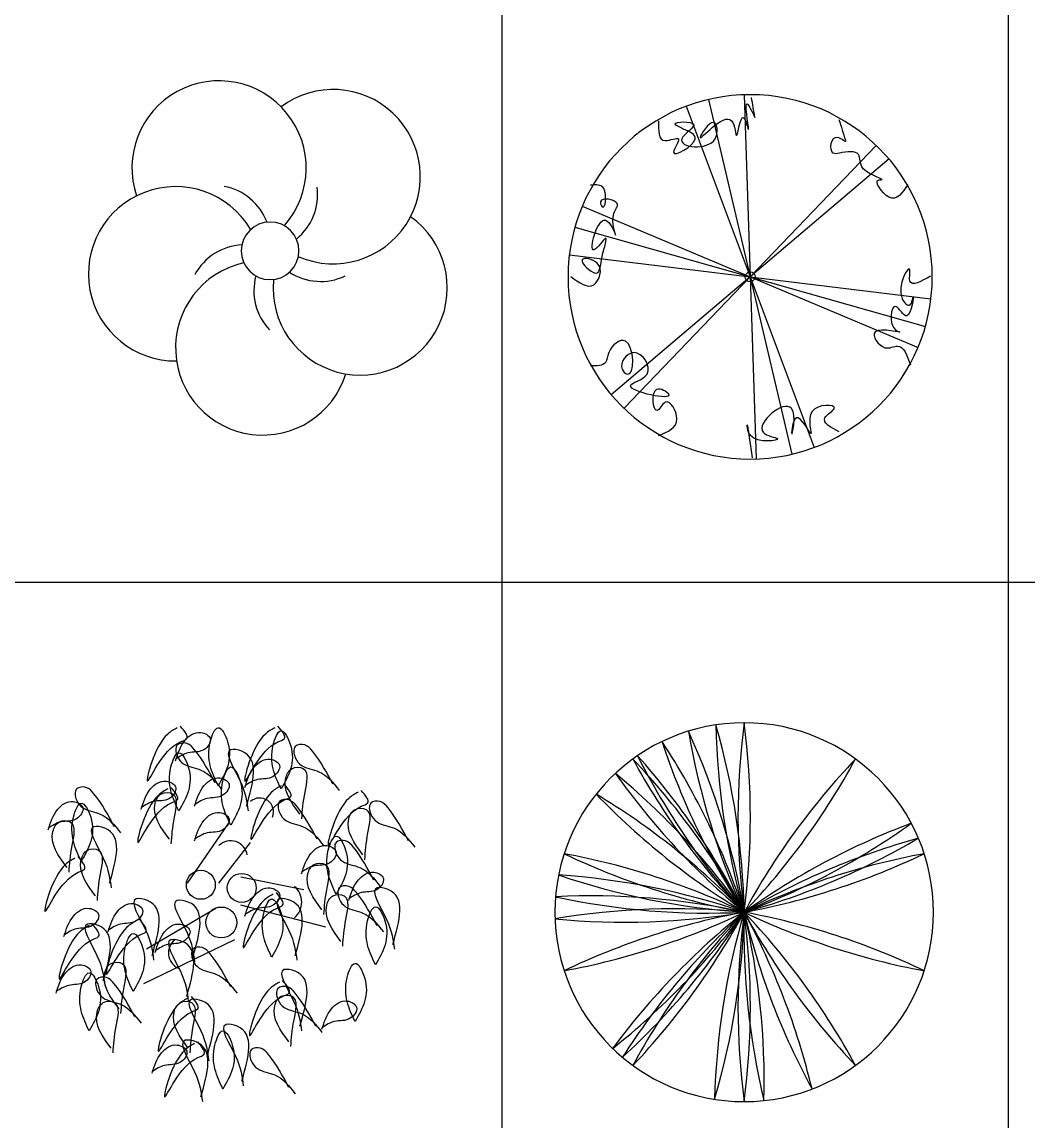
# Model space of a CAD drawing. Header units: inches. Extents: x 7658 to 73799, y 48 to 40262.
# Drawn here: x 24008 to 28237, y 28860 to 33479 of the extents above; entities that cross this region are included whole.
import ezdxf

# ---------------------------------------------------------------- set-up
doc = ezdxf.new("R2010")
doc.units = ezdxf.units.IN
doc.layers.add('www.cad-blocks.net', color=7, linetype='Continuous')

# ---------------------------------------------------------------- blocks, each defined once
blk = doc.blocks.new('A$C516926BB')
for p, q in [((14.6381, 38.5194), (14.6381, 0)), ((16.7665, 38.5194), (16.7665, 0)), ((0, 30.4302), (62.4121, 30.4302))]:
    blk.add_line(p, q)
blk = doc.blocks.new('A$C43451224')
at = {"color": 0}
for centre, major_axis, start_param, end_param in [((0.5493, 1.1224), (0.3663, 0), -0.717825, 3.467737), ((1.0289, 1.0859), (-0.3663, 0), 1.167132, 5.352694), ((0.3663, 0.6776), (-0.3663, 0), 3.680407, 7.865969), ((0.5269, 0.8091), (-0.1694, 0.1694), 4.291045, 5.313176), ((0.724, 1.0103), (-0.1694, 0.1694), 3.034408, 4.056539), ((0.7639, 0.7741), (0.0856, 0.0856), 5.497787, 11.780972), ((1.1424, 0.6184), (-0.3663, 0), -0.089504, 4.096058), ((0.6574, 0.5595), (-0.1694, 0.1694), -0.735504, 0.286628), ((0.7328, 0.3661), (0.3663, 0), 1.79545, 5.981012), ((0.9351, 0.6065), (0.1694, 0.1694), 2.09193, 3.114061), ((0.9762, 0.8851), (0.1694, 0.1694), 3.348567, 4.370698)]:
    blk.add_ellipse(centre, major_axis=major_axis, ratio=1, start_param=start_param, end_param=end_param, dxfattribs=at)
blk = doc.blocks.new('A$C55662783')
at = {"color": 0}
for p, q in [((0.74, 1.5307), (0.7904, 0.0003)), ((0.4965, 1.4824), (1.0339, 0.0486)), ((0.5902, 1.5108), (0.9402, 0.0202)), ((1.2952, 1.318), (0.2352, 0.213)), ((1.3489, 1.261), (0.1815, 0.27)), ((0.0593, 1.0619), (1.4711, 0.4691)), ((0.0285, 0.974), (1.5019, 0.557)), ((0.0051, 0.8574), (1.5253, 0.6736))]:
    blk.add_line(p, q, dxfattribs=at)
at = {"color": 0, "ltscale": 0.5}
for major_axis, start_param, end_param in [((-0.7656, 0), 3.141593, 9.424778), ((-0.0146, 0.0146), 3.926991, 10.210176)]:
    blk.add_ellipse((0.7652, 0.7655), major_axis=major_axis, ratio=1, start_param=start_param, end_param=end_param, dxfattribs=at)
for points, knots in [([(0.3805, 1.4217), (0.3793, 1.3805), (0.3775, 1.313), (0.4935, 1.3695), (0.3965, 1.2399), (0.5791, 1.3441), (0.4964, 1.3821), (0.4158, 1.417), (0.5862, 1.4224), (0.3959, 1.316), (0.6465, 1.287), (0.6195, 1.463), (0.4951, 1.264), (0.6986, 1.5143), (0.706, 1.2976), (0.7298, 1.4916), (0.7732, 1.3181), (0.7305, 1.5479), (0.7699, 1.4668), (0.7851, 1.4356)], [0, 0, 0, 0, 126.532306, 207.343956, 292.816389, 445.727445, 538.053259, 596.466333, 706.728181, 820.855083, 1021.331209, 1121.842091, 1242.391196, 1457.505154, 1552.404435, 1669.494074, 1745.686202, 1896.035347, 1990.444934, 1990.444934, 1990.444934, 1990.444934]), ([(1.4281, 1.1541), (1.4052, 1.1185), (1.3624, 1.052), (1.2781, 1.1754), (1.3459, 1.1718), (1.2127, 1.2046), (1.2385, 1.2994), (1.1596, 1.2912), (1.0945, 1.2743), (1.1076, 1.3904), (1.1699, 1.3276), (1.1669, 1.3392)], [0, 0, 0, 0, 138.181794, 258.106966, 267.694899, 392.623761, 483.39614, 598.84791, 637.199365, 737.090767, 788.706871, 788.706871, 788.706871, 788.706871]), ([(1.4281, 1.1541), (1.4052, 1.1185), (1.3624, 1.052), (1.2781, 1.1754), (1.3459, 1.1718), (1.2127, 1.2046), (1.2385, 1.2994), (1.1596, 1.2912), (1.0945, 1.2743), (1.1076, 1.3904), (1.1699, 1.3276), (1.1669, 1.3392)], [0, 0, 0, 0, 138.181794, 258.106966, 267.694899, 392.623761, 483.39614, 598.84791, 637.199365, 737.090767, 788.706871, 788.706871, 788.706871, 788.706871]), ([(1.4281, 1.1541), (1.4052, 1.1185), (1.3624, 1.052), (1.2781, 1.1754), (1.3459, 1.1718), (1.2127, 1.2046), (1.2385, 1.2994), (1.1596, 1.2912), (1.0945, 1.2743), (1.1076, 1.3904), (1.1699, 1.3276), (1.1669, 1.3392)], [0, 0, 0, 0, 138.181794, 258.106966, 267.694899, 392.623761, 483.39614, 598.84791, 637.199365, 737.090767, 788.706871, 788.706871, 788.706871, 788.706871]), ([(1.4281, 1.1541), (1.4052, 1.1185), (1.3624, 1.052), (1.2781, 1.1754), (1.3459, 1.1718), (1.2127, 1.2046), (1.2385, 1.2994), (1.1596, 1.2912), (1.0945, 1.2743), (1.1076, 1.3904), (1.1699, 1.3276), (1.1669, 1.3392)], [0, 0, 0, 0, 138.181794, 258.106966, 267.694899, 392.623761, 483.39614, 598.84791, 637.199365, 737.090767, 788.706871, 788.706871, 788.706871, 788.706871]), ([(1.4281, 1.1541), (1.4052, 1.1185), (1.3624, 1.052), (1.2781, 1.1754), (1.3459, 1.1718), (1.2127, 1.2046), (1.2385, 1.2994), (1.1596, 1.2912), (1.0945, 1.2743), (1.1076, 1.3904), (1.1699, 1.3276), (1.1669, 1.3392)], [0, 0, 0, 0, 138.181794, 258.106966, 267.694899, 392.623761, 483.39614, 598.84791, 637.199365, 737.090767, 788.706871, 788.706871, 788.706871, 788.706871]), ([(1.4281, 1.1541), (1.4052, 1.1185), (1.3624, 1.052), (1.2781, 1.1754), (1.3459, 1.1718), (1.2127, 1.2046), (1.2385, 1.2994), (1.1596, 1.2912), (1.0945, 1.2743), (1.1076, 1.3904), (1.1699, 1.3276), (1.1669, 1.3392)], [0, 0, 0, 0, 138.181794, 258.106966, 267.694899, 392.623761, 483.39614, 598.84791, 637.199365, 737.090767, 788.706871, 788.706871, 788.706871, 788.706871]), ([(1.4281, 1.1541), (1.4052, 1.1185), (1.3624, 1.052), (1.2781, 1.1754), (1.3459, 1.1718), (1.2127, 1.2046), (1.2385, 1.2994), (1.1596, 1.2912), (1.0945, 1.2743), (1.1076, 1.3904), (1.1699, 1.3276), (1.1669, 1.3392)], [0, 0, 0, 0, 138.181794, 258.106966, 267.694899, 392.623761, 483.39614, 598.84791, 637.199365, 737.090767, 788.706871, 788.706871, 788.706871, 788.706871]), ([(1.4281, 1.1541), (1.4052, 1.1185), (1.3624, 1.052), (1.2781, 1.1754), (1.3459, 1.1718), (1.2127, 1.2046), (1.2385, 1.2994), (1.1596, 1.2912), (1.0945, 1.2743), (1.1076, 1.3904), (1.1699, 1.3276), (1.1669, 1.3392)], [0, 0, 0, 0, 138.181794, 258.106966, 267.694899, 392.623761, 483.39614, 598.84791, 637.199365, 737.090767, 788.706871, 788.706871, 788.706871, 788.706871]), ([(0.0107, 0.7673), (0.0463, 0.7413), (0.1133, 0.6922), (0.1595, 0.8316), (0.0179, 0.8564), (0.1347, 0.7443), (0.1361, 0.8486), (0.1806, 0.97), (0.0656, 0.8009), (0.1424, 1.0915), (0.2201, 0.8846), (0.1696, 1.0235), (0.2334, 1.0833), (0.1217, 1.1062), (0.1543, 1.0279), (0.17, 1.1589), (0.1171, 1.1528), (0.0944, 1.1502)], [0, 0, 0, 0, 148.976233, 280.525478, 372.930531, 486.207846, 593.955659, 705.778144, 804.895781, 998.10468, 1106.357835, 1236.756365, 1300.022517, 1400.758189, 1432.391317, 1542.857773, 1625.504988, 1625.504988, 1625.504988, 1625.504988]), ([(1.5236, 0.7685), (1.4839, 0.7464), (1.4234, 0.7127), (1.4517, 0.8523), (1.3644, 0.6994), (1.4413, 0.628), (1.458, 0.7292), (1.4363, 0.5441), (1.3604, 0.7003), (1.3449, 0.5513), (1.4262, 0.5225), (1.2367, 0.5751), (1.3237, 0.4451), (1.404, 0.4968), (1.4252, 0.4349), (1.4388, 0.3952)], [0, 0, 0, 0, 127.903693, 194.86611, 373.604139, 434.942154, 486.473189, 607.503002, 695.813817, 839.304699, 860.73422, 1004.552658, 1116.178536, 1193.475936, 1331.53661, 1331.53661, 1331.53661, 1331.53661]), ([(1.5236, 0.7685), (1.4839, 0.7464), (1.4234, 0.7127), (1.4517, 0.8523), (1.3644, 0.6994), (1.4413, 0.628), (1.458, 0.7292), (1.4363, 0.5441), (1.3604, 0.7003), (1.3449, 0.5513), (1.4262, 0.5225), (1.2367, 0.5751), (1.3237, 0.4451), (1.404, 0.4968), (1.4252, 0.4349), (1.4388, 0.3952)], [0, 0, 0, 0, 127.903693, 194.86611, 373.604139, 434.942154, 486.473189, 607.503002, 695.813817, 839.304699, 860.73422, 1004.552658, 1116.178536, 1193.475936, 1331.53661, 1331.53661, 1331.53661, 1331.53661]), ([(1.5236, 0.7685), (1.4839, 0.7464), (1.4234, 0.7127), (1.4517, 0.8523), (1.3644, 0.6994), (1.4413, 0.628), (1.458, 0.7292), (1.4363, 0.5441), (1.3604, 0.7003), (1.3449, 0.5513), (1.4262, 0.5225), (1.2367, 0.5751), (1.3237, 0.4451), (1.404, 0.4968), (1.4252, 0.4349), (1.4388, 0.3952)], [0, 0, 0, 0, 127.903693, 194.86611, 373.604139, 434.942154, 486.473189, 607.503002, 695.813817, 839.304699, 860.73422, 1004.552658, 1116.178536, 1193.475936, 1331.53661, 1331.53661, 1331.53661, 1331.53661]), ([(1.5236, 0.7685), (1.4839, 0.7464), (1.4234, 0.7127), (1.4517, 0.8523), (1.3644, 0.6994), (1.4413, 0.628), (1.458, 0.7292), (1.4363, 0.5441), (1.3604, 0.7003), (1.3449, 0.5513), (1.4262, 0.5225), (1.2367, 0.5751), (1.3237, 0.4451), (1.404, 0.4968), (1.4252, 0.4349), (1.4388, 0.3952)], [0, 0, 0, 0, 127.903693, 194.86611, 373.604139, 434.942154, 486.473189, 607.503002, 695.813817, 839.304699, 860.73422, 1004.552658, 1116.178536, 1193.475936, 1331.53661, 1331.53661, 1331.53661, 1331.53661]), ([(1.5236, 0.7685), (1.4839, 0.7464), (1.4234, 0.7127), (1.4517, 0.8523), (1.3644, 0.6994), (1.4413, 0.628), (1.458, 0.7292), (1.4363, 0.5441), (1.3604, 0.7003), (1.3449, 0.5513), (1.4262, 0.5225), (1.2367, 0.5751), (1.3237, 0.4451), (1.404, 0.4968), (1.4252, 0.4349), (1.4388, 0.3952)], [0, 0, 0, 0, 127.903693, 194.86611, 373.604139, 434.942154, 486.473189, 607.503002, 695.813817, 839.304699, 860.73422, 1004.552658, 1116.178536, 1193.475936, 1331.53661, 1331.53661, 1331.53661, 1331.53661]), ([(1.5236, 0.7685), (1.4839, 0.7464), (1.4234, 0.7127), (1.4517, 0.8523), (1.3644, 0.6994), (1.4413, 0.628), (1.458, 0.7292), (1.4363, 0.5441), (1.3604, 0.7003), (1.3449, 0.5513), (1.4262, 0.5225), (1.2367, 0.5751), (1.3237, 0.4451), (1.404, 0.4968), (1.4252, 0.4349), (1.4388, 0.3952)], [0, 0, 0, 0, 127.903693, 194.86611, 373.604139, 434.942154, 486.473189, 607.503002, 695.813817, 839.304699, 860.73422, 1004.552658, 1116.178536, 1193.475936, 1331.53661, 1331.53661, 1331.53661, 1331.53661]), ([(1.5236, 0.7685), (1.4839, 0.7464), (1.4234, 0.7127), (1.4517, 0.8523), (1.3644, 0.6994), (1.4413, 0.628), (1.458, 0.7292), (1.4363, 0.5441), (1.3604, 0.7003), (1.3449, 0.5513), (1.4262, 0.5225), (1.2367, 0.5751), (1.3237, 0.4451), (1.404, 0.4968), (1.4252, 0.4349), (1.4388, 0.3952)], [0, 0, 0, 0, 127.903693, 194.86611, 373.604139, 434.942154, 486.473189, 607.503002, 695.813817, 839.304699, 860.73422, 1004.552658, 1116.178536, 1193.475936, 1331.53661, 1331.53661, 1331.53661, 1331.53661]), ([(1.5236, 0.7685), (1.4839, 0.7464), (1.4234, 0.7127), (1.4517, 0.8523), (1.3644, 0.6994), (1.4413, 0.628), (1.458, 0.7292), (1.4363, 0.5441), (1.3604, 0.7003), (1.3449, 0.5513), (1.4262, 0.5225), (1.2367, 0.5751), (1.3237, 0.4451), (1.404, 0.4968), (1.4252, 0.4349), (1.4388, 0.3952)], [0, 0, 0, 0, 127.903693, 194.86611, 373.604139, 434.942154, 486.473189, 607.503002, 695.813817, 839.304699, 860.73422, 1004.552658, 1116.178536, 1193.475936, 1331.53661, 1331.53661, 1331.53661, 1331.53661]), ([(0.3805, 0.0991), (0.4189, 0.1142), (0.4888, 0.1418), (0.4161, 0.2778), (0.3607, 0.1561), (0.3423, 0.3306), (0.5007, 0.229), (0.1631, 0.3033), (0.3812, 0.3421), (0.2837, 0.4958), (0.2044, 0.3924), (0.2842, 0.3182), (0.2752, 0.5563), (0.1654, 0.4626), (0.1642, 0.3913), (0.1204, 0.3914), (0.0944, 0.3915)], [0, 0, 0, 0, 148.861127, 271.030329, 341.828616, 471.841304, 548.153451, 784.061619, 906.326143, 1059.080131, 1181.249333, 1223.72836, 1423.998906, 1546.263431, 1609.529584, 1701.934501, 1701.934501, 1701.934501, 1701.934501]), ([(1.14, 0.114), (1.1037, 0.133), (1.0433, 0.1646), (1.1667, 0.2296), (0.9779, 0.2342), (1.0497, 0.0388), (0.9521, 0.2347), (0.9294, 0.0338), (0.9892, 0.3212), (0.7367, 0.1076), (0.9445, 0.0832), (0.761, 0.0601), (0.747, 0.1905), (0.7621, 0.0855), (0.7735, 0.0055)], [0, 0, 0, 0, 121.895175, 203.158643, 338.745767, 473.01337, 601.843061, 701.734564, 854.791559, 1079.233499, 1173.627816, 1337.741002, 1398.255887, 1591.727199, 1591.727199, 1591.727199, 1591.727199]), ([(1.14, 0.114), (1.1037, 0.133), (1.0433, 0.1646), (1.1667, 0.2296), (0.9779, 0.2342), (1.0497, 0.0388), (0.9521, 0.2347), (0.9294, 0.0338), (0.9892, 0.3212), (0.7367, 0.1076), (0.9445, 0.0832), (0.761, 0.0601), (0.747, 0.1905), (0.7621, 0.0855), (0.7735, 0.0055)], [0, 0, 0, 0, 121.895175, 203.158643, 338.745767, 473.01337, 601.843061, 701.734564, 854.791559, 1079.233499, 1173.627816, 1337.741002, 1398.255887, 1591.727199, 1591.727199, 1591.727199, 1591.727199]), ([(1.14, 0.114), (1.1037, 0.133), (1.0433, 0.1646), (1.1667, 0.2296), (0.9779, 0.2342), (1.0497, 0.0388), (0.9521, 0.2347), (0.9294, 0.0338), (0.9892, 0.3212), (0.7367, 0.1076), (0.9445, 0.0832), (0.761, 0.0601), (0.747, 0.1905), (0.7621, 0.0855), (0.7735, 0.0055)], [0, 0, 0, 0, 121.895175, 203.158643, 338.745767, 473.01337, 601.843061, 701.734564, 854.791559, 1079.233499, 1173.627816, 1337.741002, 1398.255887, 1591.727199, 1591.727199, 1591.727199, 1591.727199]), ([(1.14, 0.114), (1.1037, 0.133), (1.0433, 0.1646), (1.1667, 0.2296), (0.9779, 0.2342), (1.0497, 0.0388), (0.9521, 0.2347), (0.9294, 0.0338), (0.9892, 0.3212), (0.7367, 0.1076), (0.9445, 0.0832), (0.761, 0.0601), (0.747, 0.1905), (0.7621, 0.0855), (0.7735, 0.0055)], [0, 0, 0, 0, 121.895175, 203.158643, 338.745767, 473.01337, 601.843061, 701.734564, 854.791559, 1079.233499, 1173.627816, 1337.741002, 1398.255887, 1591.727199, 1591.727199, 1591.727199, 1591.727199]), ([(1.14, 0.114), (1.1037, 0.133), (1.0433, 0.1646), (1.1667, 0.2296), (0.9779, 0.2342), (1.0497, 0.0388), (0.9521, 0.2347), (0.9294, 0.0338), (0.9892, 0.3212), (0.7367, 0.1076), (0.9445, 0.0832), (0.761, 0.0601), (0.747, 0.1905), (0.7621, 0.0855), (0.7735, 0.0055)], [0, 0, 0, 0, 121.895175, 203.158643, 338.745767, 473.01337, 601.843061, 701.734564, 854.791559, 1079.233499, 1173.627816, 1337.741002, 1398.255887, 1591.727199, 1591.727199, 1591.727199, 1591.727199]), ([(1.14, 0.114), (1.1037, 0.133), (1.0433, 0.1646), (1.1667, 0.2296), (0.9779, 0.2342), (1.0497, 0.0388), (0.9521, 0.2347), (0.9294, 0.0338), (0.9892, 0.3212), (0.7367, 0.1076), (0.9445, 0.0832), (0.761, 0.0601), (0.747, 0.1905), (0.7621, 0.0855), (0.7735, 0.0055)], [0, 0, 0, 0, 121.895175, 203.158643, 338.745767, 473.01337, 601.843061, 701.734564, 854.791559, 1079.233499, 1173.627816, 1337.741002, 1398.255887, 1591.727199, 1591.727199, 1591.727199, 1591.727199]), ([(1.14, 0.114), (1.1037, 0.133), (1.0433, 0.1646), (1.1667, 0.2296), (0.9779, 0.2342), (1.0497, 0.0388), (0.9521, 0.2347), (0.9294, 0.0338), (0.9892, 0.3212), (0.7367, 0.1076), (0.9445, 0.0832), (0.761, 0.0601), (0.747, 0.1905), (0.7621, 0.0855), (0.7735, 0.0055)], [0, 0, 0, 0, 121.895175, 203.158643, 338.745767, 473.01337, 601.843061, 701.734564, 854.791559, 1079.233499, 1173.627816, 1337.741002, 1398.255887, 1591.727199, 1591.727199, 1591.727199, 1591.727199]), ([(1.14, 0.114), (1.1037, 0.133), (1.0433, 0.1646), (1.1667, 0.2296), (0.9779, 0.2342), (1.0497, 0.0388), (0.9521, 0.2347), (0.9294, 0.0338), (0.9892, 0.3212), (0.7367, 0.1076), (0.9445, 0.0832), (0.761, 0.0601), (0.747, 0.1905), (0.7621, 0.0855), (0.7735, 0.0055)], [0, 0, 0, 0, 121.895175, 203.158643, 338.745767, 473.01337, 601.843061, 701.734564, 854.791559, 1079.233499, 1173.627816, 1337.741002, 1398.255887, 1591.727199, 1591.727199, 1591.727199, 1591.727199])]:
    blk.add_open_spline(points, degree=3, knots=knots, dxfattribs=at)
for points in [[(0.7851, 1.4356), (0.7805, 1.4634), (0.7758, 1.4913), (0.7712, 1.5191)], [(1.1669, 1.3392), (1.1578, 1.368), (1.1488, 1.3968), (1.1397, 1.4256)], [(1.1669, 1.3392), (1.1578, 1.368), (1.1488, 1.3968), (1.1397, 1.4256)], [(1.1669, 1.3392), (1.1578, 1.368), (1.1488, 1.3968), (1.1397, 1.4256)], [(1.1669, 1.3392), (1.1578, 1.368), (1.1488, 1.3968), (1.1397, 1.4256)], [(1.1669, 1.3392), (1.1578, 1.368), (1.1488, 1.3968), (1.1397, 1.4256)], [(1.1669, 1.3392), (1.1578, 1.368), (1.1488, 1.3968), (1.1397, 1.4256)], [(1.1669, 1.3392), (1.1578, 1.368), (1.1488, 1.3968), (1.1397, 1.4256)], [(1.1669, 1.3392), (1.1578, 1.368), (1.1488, 1.3968), (1.1397, 1.4256)]]:
    blk.add_open_spline(points, degree=3, dxfattribs=at)
blk = doc.blocks.new('A$C6E20543E')
at = {"color": 0}
for p, q in [((0.5996, 0.9176), (0.7716, 1.1685)), ((0.7319, 0.9176), (0.8642, 1.0893)), ((0.8245, 0.944), (1.089, 0.8912)), ((0.7186, 0.812), (0.4276, 0.6404)), ((1.1816, 0.7328), (0.8245, 0.8252)), ((0.798, 0.68), (0.4144, 0.4951))]:
    blk.add_line(p, q, dxfattribs=at)
for centre, major_axis, start_param, end_param in [((0.9031, 1.2176), (-0.0412, 0.0412), 3.527512, 6.229358), ((0.7811, 1.0253), (-0.05, 0.05), 4.085379, 6.267831), ((0.6558, 0.911), (-0.0431, 0.0431), 3.926991, 10.210176), ((0.8278, 0.8978), (0.043, 0.043), 5.497787, 11.780972), ((0.9934, 0.8384), (0.0612, 0.0612), 4.630108, 6.365466), ((0.7418, 0.7526), (-0.046, 0.046), 3.926991, 10.210176), ((0.5893, 0.6246), (0.0494, 0.0494), 1.441488, 3.492632)]:
    blk.add_ellipse(centre, major_axis=major_axis, ratio=1, start_param=start_param, end_param=end_param, dxfattribs=at)
for points, knots in [([(0.5566, 1.5712), (0.543, 1.5638), (0.4681, 1.5231), (0.3861, 1.2091), (0.4988, 1.4951), (0.6142, 1.5254), (0.5876, 1.5568), (0.5698, 1.5778)], [0, 0, 0, 0, 68.487845, 378.701334, 688.629593, 731.112627, 815.982069, 815.982069, 815.982069, 815.982069]), ([(0.7286, 1.3269), (0.7598, 1.3814), (0.8029, 1.4564), (0.7277, 1.6024), (0.6678, 1.4548), (0.7028, 1.381), (0.7286, 1.3269)], [0, 0, 0, 0, 271.634227, 374.291113, 471.989835, 741.78931, 741.78931, 741.78931, 741.78931]), ([(0.9667, 1.5712), (0.9531, 1.5638), (0.8782, 1.5231), (0.7962, 1.2091), (0.9088, 1.4951), (1.0243, 1.5254), (0.9976, 1.5568), (0.9799, 1.5778)], [0, 0, 0, 0, 68.487845, 378.701334, 688.629593, 731.112627, 815.982069, 815.982069, 815.982069, 815.982069]), ([(0.55, 1.4326), (0.5594, 1.4629), (0.5763, 1.5169), (0.6441, 1.5652), (0.7126, 1.5276), (0.6672, 1.4628), (0.6034, 1.474), (0.567, 1.4503), (0.55, 1.4392)], [0, 0, 0, 0, 135.851152, 242.058698, 310.546542, 387.053516, 483.959346, 568.925472, 568.925472, 568.925472, 568.925472]), ([(0.9931, 1.3137), (1.0244, 1.3682), (1.0675, 1.4432), (0.9922, 1.5892), (0.9324, 1.4416), (0.9674, 1.3678), (0.9931, 1.3137)], [0, 0, 0, 0, 271.634227, 374.291112, 471.989834, 741.78931, 741.78931, 741.78931, 741.78931]), ([(0.7153, 1.3401), (0.6898, 1.3879), (0.6577, 1.4481), (0.6014, 1.5111), (0.5445, 1.5056), (0.5527, 1.4498), (0.5883, 1.4069), (0.6749, 1.3991), (0.7167, 1.3458), (0.7418, 1.3137)], [0, 0, 0, 0, 234.387654, 295.192167, 352.994341, 419.389954, 480.169174, 591.375477, 759.355931, 759.355931, 759.355931, 759.355931]), ([(0.8476, 1.2411), (0.8763, 1.341), (0.9108, 1.4609), (0.7337, 1.4924), (0.8398, 1.3359), (0.8495, 1.2587), (0.8542, 1.2213)], [0, 0, 0, 0, 333.200004, 400.394454, 598.479951, 784.855322, 784.855322, 784.855322, 784.855322]), ([(1.2114, 1.3335), (1.1859, 1.3813), (1.1537, 1.4415), (1.0974, 1.5045), (1.0406, 1.499), (1.0488, 1.4432), (1.0844, 1.4003), (1.171, 1.3925), (1.2127, 1.3392), (1.2379, 1.3071)], [0, 0, 0, 0, 234.387654, 295.192167, 352.994341, 419.389954, 480.169174, 591.375477, 759.355931, 759.355931, 759.355931, 759.355931]), ([(0.5632, 1.2213), (0.5945, 1.2758), (0.6376, 1.3508), (0.5623, 1.4968), (0.5024, 1.3491), (0.5375, 1.2754), (0.5632, 1.2213)], [0, 0, 0, 0, 271.634227, 374.291112, 471.989834, 741.78931, 741.78931, 741.78931, 741.78931]), ([(0.841, 1.3203), (0.8505, 1.3506), (0.8673, 1.4047), (0.9351, 1.453), (1.0036, 1.4154), (0.9582, 1.3506), (0.8945, 1.3618), (0.858, 1.338), (0.841, 1.3269)], [0, 0, 0, 0, 135.851152, 242.058698, 310.546543, 387.053517, 483.959346, 568.925472, 568.925472, 568.925472, 568.925472]), ([(0.7815, 1.1619), (0.8128, 1.2163), (0.8558, 1.2914), (0.7806, 1.4374), (0.7207, 1.2897), (0.7558, 1.216), (0.7815, 1.1619)], [0, 0, 0, 0, 271.634227, 374.291113, 471.989835, 741.78931, 741.78931, 741.78931, 741.78931]), ([(1.0725, 1.2081), (1.0361, 1.2571), (0.9892, 1.3204), (1.0328, 1.4075), (1.117, 1.4057), (1.0862, 1.287), (1.0816, 1.2226), (1.0791, 1.1883)], [0, 0, 0, 0, 234.323456, 302.761392, 369.283025, 511.876369, 674.239163, 674.239163, 674.239163, 674.239163]), ([(0.4045, 1.2279), (0.4139, 1.2582), (0.4308, 1.3123), (0.4986, 1.3606), (0.5671, 1.3229), (0.5217, 1.2581), (0.4579, 1.2694), (0.4215, 1.2456), (0.4045, 1.2345)], [0, 0, 0, 0, 135.851152, 242.058698, 310.546543, 387.053517, 483.959346, 568.925472, 568.925472, 568.925472, 568.925472]), ([(0.6294, 1.2411), (0.6388, 1.2714), (0.6556, 1.3255), (0.7234, 1.3738), (0.7919, 1.3361), (0.7466, 1.2713), (0.6828, 1.2826), (0.6464, 1.2588), (0.6294, 1.2477)], [0, 0, 0, 0, 135.851152, 242.058698, 310.546543, 387.053517, 483.959346, 568.925472, 568.925472, 568.925472, 568.925472]), ([(0.292, 1.1553), (0.2665, 1.2031), (0.2344, 1.2632), (0.1781, 1.3263), (0.1212, 1.3208), (0.1294, 1.265), (0.165, 1.222), (0.2516, 1.2142), (0.2934, 1.1609), (0.3185, 1.1289)], [0, 0, 0, 0, 234.387654, 295.192167, 352.994341, 419.389954, 480.169174, 591.375477, 759.355931, 759.355931, 759.355931, 759.355931]), ([(0.5169, 1.3137), (0.5034, 1.3064), (0.4284, 1.2656), (0.3464, 0.9517), (0.4591, 1.2376), (0.5745, 1.2679), (0.5479, 1.2994), (0.5301, 1.3203)], [0, 0, 0, 0, 68.487845, 378.701333, 688.629593, 731.112627, 815.982069, 815.982069, 815.982069, 815.982069]), ([(0.5235, 1.1025), (0.4872, 1.1515), (0.4402, 1.2147), (0.4838, 1.3019), (0.568, 1.3), (0.5372, 1.1814), (0.5326, 1.117), (0.5301, 1.0827)], [0, 0, 0, 0, 234.323456, 302.761392, 369.283026, 511.876369, 674.239163, 674.239163, 674.239163, 674.239163]), ([(0.9931, 1.3269), (0.9796, 1.3196), (0.9046, 1.2788), (0.8226, 0.9649), (0.9353, 1.2508), (1.0507, 1.2811), (1.0241, 1.3126), (1.0064, 1.3335)], [0, 0, 0, 0, 68.487845, 378.701333, 688.629593, 731.112626, 815.982069, 815.982069, 815.982069, 815.982069]), ([(1.3172, 1.3005), (1.3037, 1.2932), (1.2287, 1.2524), (1.1467, 0.9385), (1.2594, 1.2244), (1.3748, 1.2547), (1.3482, 1.2862), (1.3305, 1.3071)], [0, 0, 0, 0, 68.487845, 378.701333, 688.629593, 731.112627, 815.982069, 815.982069, 815.982069, 815.982069]), ([(0.0142, 1.1421), (0.0237, 1.1724), (0.0405, 1.2264), (0.1083, 1.2748), (0.1768, 1.2371), (0.1315, 1.1723), (0.0677, 1.1836), (0.0313, 1.1598), (0.0142, 1.1487)], [0, 0, 0, 0, 135.851152, 242.058698, 310.546543, 387.053517, 483.959346, 568.925472, 568.925472, 568.925472, 568.925472]), ([(0.1531, 1.01), (0.1844, 1.0645), (0.2275, 1.1396), (0.1522, 1.2856), (0.0924, 1.1379), (0.1274, 1.0642), (0.1531, 1.01)], [0, 0, 0, 0, 271.634227, 374.291112, 471.989834, 741.78931, 741.78931, 741.78931, 741.78931]), ([(1.1453, 1.1025), (1.1197, 1.1502), (1.0876, 1.2104), (1.0313, 1.2735), (0.9744, 1.268), (0.9826, 1.2122), (1.0182, 1.1692), (1.1049, 1.1614), (1.1466, 1.1081), (1.1717, 1.0761)], [0, 0, 0, 0, 234.387654, 295.192167, 352.994341, 419.389954, 480.169174, 591.375477, 759.355931, 759.355931, 759.355931, 759.355931]), ([(1.5289, 1.0959), (1.5034, 1.1436), (1.4712, 1.2038), (1.4149, 1.2669), (1.358, 1.2614), (1.3663, 1.2056), (1.4019, 1.1626), (1.4885, 1.1548), (1.5302, 1.1015), (1.5553, 1.0695)], [0, 0, 0, 0, 234.387653, 295.192167, 352.994342, 419.389955, 480.169175, 591.375478, 759.355931, 759.355931, 759.355931, 759.355931]), ([(0.6294, 1.0959), (0.6388, 1.1262), (0.6556, 1.1802), (0.7234, 1.2286), (0.7919, 1.1909), (0.7466, 1.1261), (0.6828, 1.1374), (0.6464, 1.1136), (0.6294, 1.1025)], [0, 0, 0, 0, 135.851152, 242.058698, 310.546543, 387.053517, 483.959346, 568.925472, 568.925472, 568.925472, 568.925472]), ([(1.3371, 1.0365), (1.3007, 1.0854), (1.2537, 1.1487), (1.2973, 1.2359), (1.3816, 1.234), (1.3508, 1.1153), (1.3461, 1.0509), (1.3437, 1.0166)], [0, 0, 0, 0, 234.323456, 302.761392, 369.283025, 511.876369, 674.239163, 674.239163, 674.239163, 674.239163]), ([(0.0936, 0.9836), (0.0572, 1.0326), (0.0103, 1.0959), (0.0539, 1.1831), (0.1381, 1.1812), (0.1073, 1.0625), (0.1027, 0.9981), (0.1002, 0.9638)], [0, 0, 0, 0, 234.323456, 302.761392, 369.283025, 511.876369, 674.239163, 674.239163, 674.239163, 674.239163]), ([(0.2722, 0.9176), (0.3009, 1.0175), (0.3354, 1.1375), (0.1583, 1.169), (0.2644, 1.0124), (0.2741, 0.9352), (0.2788, 0.8978)], [0, 0, 0, 0, 333.200004, 400.394453, 598.47995, 784.855322, 784.855322, 784.855322, 784.855322]), ([(1.2246, 0.8714), (1.2559, 0.9259), (1.299, 1.0009), (1.2237, 1.1469), (1.1639, 0.9993), (1.1989, 0.9255), (1.2246, 0.8714)], [0, 0, 0, 0, 271.634227, 374.291113, 471.989834, 741.78931, 741.78931, 741.78931, 741.78931]), ([(0.2127, 0.8648), (0.1763, 0.9138), (0.1293, 0.9771), (0.1729, 1.0642), (0.2571, 1.0624), (0.2263, 0.9437), (0.2217, 0.8793), (0.2193, 0.845)], [0, 0, 0, 0, 234.323456, 302.761391, 369.283025, 511.876369, 674.239163, 674.239163, 674.239163, 674.239163]), ([(1.0791, 0.9572), (1.0886, 0.9876), (1.1054, 1.0416), (1.1732, 1.0899), (1.2417, 1.0523), (1.1964, 0.9875), (1.1326, 0.9987), (1.0961, 0.9749), (1.0791, 0.9638)], [0, 0, 0, 0, 135.851152, 242.058698, 310.546543, 387.053517, 483.959346, 568.925472, 568.925472, 568.925472, 568.925472]), ([(1.3834, 0.9308), (1.3578, 0.9786), (1.3257, 1.0388), (1.2694, 1.1018), (1.2125, 1.0963), (1.2207, 1.0405), (1.2564, 0.9976), (1.343, 0.9898), (1.3847, 0.9365), (1.4098, 0.9044)], [0, 0, 0, 0, 234.387654, 295.192167, 352.994341, 419.389954, 480.169174, 591.375478, 759.355931, 759.355931, 759.355931, 759.355931]), ([(0.1267, 1.0233), (0.1131, 1.0159), (0.0382, 0.9752), (-0.0438, 0.6612), (0.0688, 0.9472), (0.1843, 0.9775), (0.1576, 1.0089), (0.1399, 1.0299)], [0, 0, 0, 0, 68.487845, 378.701333, 688.629593, 731.112627, 815.982069, 815.982069, 815.982069, 815.982069]), ([(1.1651, 0.8054), (1.1287, 0.8544), (1.0818, 0.9177), (1.1254, 1.0048), (1.2096, 1.003), (1.1788, 0.8843), (1.1742, 0.8199), (1.1717, 0.7856)], [0, 0, 0, 0, 234.323456, 302.761391, 369.283025, 511.876369, 674.239163, 674.239163, 674.239163, 674.239163]), ([(1.2775, 0.845), (1.287, 0.8753), (1.3038, 0.9294), (1.3716, 0.9777), (1.4401, 0.94), (1.3948, 0.8752), (1.331, 0.8865), (1.2946, 0.8627), (1.2775, 0.8516)], [0, 0, 0, 0, 135.851152, 242.058698, 310.546543, 387.053517, 483.959346, 568.925472, 568.925472, 568.925472, 568.925472]), ([(0.9601, 0.8714), (0.9465, 0.8641), (0.8716, 0.8233), (0.7896, 0.5094), (0.9022, 0.7953), (1.0176, 0.8256), (0.991, 0.8571), (0.9733, 0.878)], [0, 0, 0, 0, 68.487845, 378.701333, 688.629593, 731.112627, 815.982069, 815.982069, 815.982069, 815.982069]), ([(0.841, 0.779), (0.8505, 0.8093), (0.8673, 0.8634), (0.9351, 0.9117), (1.0036, 0.874), (0.9582, 0.8092), (0.8945, 0.8205), (0.858, 0.7967), (0.841, 0.7856)], [0, 0, 0, 0, 135.851152, 242.058698, 310.546543, 387.053517, 483.959346, 568.925472, 568.925472, 568.925472, 568.925472]), ([(1.3966, 0.7394), (1.3711, 0.7872), (1.3389, 0.8473), (1.2826, 0.9104), (1.2257, 0.9049), (1.234, 0.8491), (1.2696, 0.8061), (1.3562, 0.7983), (1.3979, 0.745), (1.4231, 0.713)], [0, 0, 0, 0, 234.387654, 295.192167, 352.994341, 419.389954, 480.169174, 591.375478, 759.355931, 759.355931, 759.355931, 759.355931]), ([(1.4627, 0.6602), (1.4914, 0.76), (1.5259, 0.88), (1.3488, 0.9115), (1.4549, 0.755), (1.4646, 0.6778), (1.4694, 0.6404)], [0, 0, 0, 0, 333.200004, 400.394454, 598.479951, 784.855322, 784.855322, 784.855322, 784.855322]), ([(0.2656, 0.713), (0.275, 0.7433), (0.2919, 0.7973), (0.3597, 0.8457), (0.4282, 0.808), (0.3828, 0.7432), (0.319, 0.7545), (0.2826, 0.7307), (0.2656, 0.7196)], [0, 0, 0, 0, 135.851152, 242.058698, 310.546542, 387.053516, 483.959346, 568.925472, 568.925472, 568.925472, 568.925472]), ([(0.4508, 0.614), (0.4795, 0.7138), (0.5139, 0.8338), (0.3369, 0.8653), (0.443, 0.7088), (0.4527, 0.6316), (0.4574, 0.5941)], [0, 0, 0, 0, 333.200004, 400.394454, 598.479951, 784.855322, 784.855322, 784.855322, 784.855322]), ([(0.6227, 0.6073), (0.6514, 0.7072), (0.6859, 0.8272), (0.5088, 0.8587), (0.6149, 0.7022), (0.6246, 0.625), (0.6294, 0.5875)], [0, 0, 0, 0, 333.200004, 400.394453, 598.47995, 784.855322, 784.855322, 784.855322, 784.855322]), ([(0.9535, 0.6073), (0.9847, 0.6618), (1.0278, 0.7369), (0.9526, 0.8829), (0.8927, 0.7352), (0.9277, 0.6615), (0.9535, 0.6073)], [0, 0, 0, 0, 271.634227, 374.291113, 471.989834, 741.78931, 741.78931, 741.78931, 741.78931]), ([(1.0527, 0.614), (1.0814, 0.7138), (1.1158, 0.8338), (0.9388, 0.8653), (1.0448, 0.7088), (1.0546, 0.6316), (1.0593, 0.5941)], [0, 0, 0, 0, 333.200004, 400.394453, 598.47995, 784.855322, 784.855322, 784.855322, 784.855322]), ([(1.2445, 0.6734), (1.2081, 0.7223), (1.1611, 0.7856), (1.2047, 0.8728), (1.289, 0.8709), (1.2582, 0.7523), (1.2535, 0.6879), (1.2511, 0.6536)], [0, 0, 0, 0, 234.323456, 302.761392, 369.283025, 511.876368, 674.239162, 674.239162, 674.239162, 674.239162]), ([(0.0804, 0.6932), (0.0898, 0.7235), (0.1067, 0.7775), (0.1745, 0.8259), (0.243, 0.7882), (0.1976, 0.7234), (0.1338, 0.7347), (0.0974, 0.7109), (0.0804, 0.6998)], [0, 0, 0, 0, 135.851152, 242.058698, 310.546543, 387.053517, 483.959346, 568.925472, 568.925472, 568.925472, 568.925472]), ([(1.39, 0.5743), (1.4213, 0.6288), (1.4643, 0.7038), (1.3891, 0.8499), (1.3292, 0.7022), (1.3643, 0.6285), (1.39, 0.5743)], [0, 0, 0, 0, 271.634227, 374.291112, 471.989834, 741.78931, 741.78931, 741.78931, 741.78931]), ([(0.1862, 0.7394), (0.1727, 0.732), (0.0977, 0.6913), (0.0157, 0.3773), (0.1284, 0.6633), (0.2438, 0.6936), (0.2172, 0.725), (0.1994, 0.746)], [0, 0, 0, 0, 68.487845, 378.701333, 688.629593, 731.112626, 815.982069, 815.982069, 815.982069, 815.982069]), ([(0.2457, 0.5083), (0.2744, 0.6082), (0.3089, 0.7282), (0.1318, 0.7597), (0.2379, 0.6031), (0.2476, 0.5259), (0.2524, 0.4885)], [0, 0, 0, 0, 333.200004, 400.394454, 598.479951, 784.855323, 784.855323, 784.855323, 784.855323]), ([(0.3846, 0.7592), (0.3711, 0.7518), (0.2961, 0.7111), (0.2141, 0.3971), (0.3268, 0.6831), (0.4422, 0.7134), (0.4156, 0.7448), (0.3979, 0.7658)], [0, 0, 0, 0, 68.487845, 378.701333, 688.629593, 731.112626, 815.982069, 815.982069, 815.982069, 815.982069]), ([(0.464, 0.6272), (0.4735, 0.6575), (0.4903, 0.7115), (0.5581, 0.7598), (0.6266, 0.7222), (0.5812, 0.6574), (0.5175, 0.6686), (0.481, 0.6449), (0.464, 0.6338)], [0, 0, 0, 0, 135.851152, 242.058698, 310.546543, 387.053517, 483.959347, 568.925473, 568.925473, 568.925473, 568.925473]), ([(0.3714, 0.4621), (0.4027, 0.5166), (0.4458, 0.5916), (0.3705, 0.7376), (0.3106, 0.59), (0.3457, 0.5162), (0.3714, 0.4621)], [0, 0, 0, 0, 271.634227, 374.291112, 471.989834, 741.78931, 741.78931, 741.78931, 741.78931]), ([(0.5963, 0.4423), (0.625, 0.5422), (0.6595, 0.6621), (0.4824, 0.6937), (0.5885, 0.5371), (0.5982, 0.4599), (0.6029, 0.4225)], [0, 0, 0, 0, 333.200004, 400.394454, 598.479951, 784.855322, 784.855322, 784.855322, 784.855322]), ([(0.7815, 0.4819), (0.756, 0.5297), (0.7238, 0.5899), (0.6675, 0.6529), (0.6106, 0.6474), (0.6189, 0.5916), (0.6545, 0.5487), (0.7411, 0.5409), (0.7828, 0.4876), (0.8079, 0.4555)], [0, 0, 0, 0, 234.387654, 295.192167, 352.994341, 419.389954, 480.169174, 591.375478, 759.355931, 759.355931, 759.355931, 759.355931]), ([(0.0473, 0.4555), (0.0568, 0.4858), (0.0736, 0.5399), (0.1414, 0.5882), (0.2099, 0.5506), (0.1645, 0.4857), (0.1008, 0.497), (0.0643, 0.4732), (0.0473, 0.4621)], [0, 0, 0, 0, 135.851152, 242.058698, 310.546543, 387.053517, 483.959346, 568.925472, 568.925472, 568.925472, 568.925472]), ([(0.3119, 0.3895), (0.2755, 0.4385), (0.2285, 0.5018), (0.2722, 0.5889), (0.3564, 0.587), (0.3256, 0.4684), (0.3209, 0.404), (0.3185, 0.3697)], [0, 0, 0, 0, 234.323456, 302.761391, 369.283025, 511.876369, 674.239163, 674.239163, 674.239163, 674.239163]), ([(1.0725, 0.3169), (1.1012, 0.4167), (1.1357, 0.5367), (0.9586, 0.5682), (1.0647, 0.4117), (1.0744, 0.3345), (1.0791, 0.2971)], [0, 0, 0, 0, 333.200004, 400.394454, 598.479951, 784.855322, 784.855322, 784.855322, 784.855322]), ([(1.304, 0.3367), (1.3353, 0.3911), (1.3784, 0.4662), (1.3031, 0.6122), (1.2432, 0.4645), (1.2783, 0.3908), (1.304, 0.3367)], [0, 0, 0, 0, 271.634227, 374.291113, 471.989834, 741.78931, 741.78931, 741.78931, 741.78931]), ([(0.1862, 0.2971), (0.2175, 0.3515), (0.2606, 0.4266), (0.1853, 0.5726), (0.1254, 0.4249), (0.1605, 0.3512), (0.1862, 0.2971)], [0, 0, 0, 0, 271.634227, 374.291113, 471.989834, 741.78931, 741.78931, 741.78931, 741.78931]), ([(0.378, 0.3565), (0.3525, 0.4043), (0.3204, 0.4644), (0.2641, 0.5275), (0.2072, 0.522), (0.2154, 0.4662), (0.251, 0.4232), (0.3376, 0.4154), (0.3794, 0.3621), (0.4045, 0.3301)], [0, 0, 0, 0, 234.387654, 295.192167, 352.994341, 419.389954, 480.169174, 591.375477, 759.355931, 759.355931, 759.355931, 759.355931]), ([(0.9865, 0.5017), (0.973, 0.4944), (0.898, 0.4536), (0.816, 0.1397), (0.9287, 0.4256), (1.0441, 0.4559), (1.0175, 0.4874), (0.9998, 0.5083)], [0, 0, 0, 0, 68.487845, 378.701333, 688.629593, 731.112626, 815.982069, 815.982069, 815.982069, 815.982069]), ([(1.1386, 0.3169), (1.1131, 0.3647), (1.081, 0.4248), (1.0247, 0.4879), (0.9678, 0.4824), (0.976, 0.4266), (1.0116, 0.3836), (1.0982, 0.3758), (1.14, 0.3225), (1.1651, 0.2905)], [0, 0, 0, 0, 234.387653, 295.192167, 352.994342, 419.389955, 480.169175, 591.375478, 759.355931, 759.355931, 759.355931, 759.355931]), ([(0.2788, 0.2245), (0.2424, 0.2734), (0.1955, 0.3367), (0.2391, 0.4239), (0.3233, 0.422), (0.2925, 0.3033), (0.2879, 0.2389), (0.2854, 0.2047)], [0, 0, 0, 0, 234.323456, 302.761391, 369.283025, 511.876369, 674.239163, 674.239163, 674.239163, 674.239163]), ([(0.6029, 0.4357), (0.5893, 0.4283), (0.5144, 0.3876), (0.4324, 0.0737), (0.5451, 0.3596), (0.6605, 0.3899), (0.6339, 0.4214), (0.6161, 0.4423)], [0, 0, 0, 0, 68.487845, 378.701333, 688.629593, 731.112627, 815.982069, 815.982069, 815.982069, 815.982069]), ([(0.6029, 0.2245), (0.5665, 0.2734), (0.5195, 0.3367), (0.5632, 0.4239), (0.6474, 0.422), (0.6166, 0.3033), (0.612, 0.2389), (0.6095, 0.2047)], [0, 0, 0, 0, 234.323456, 302.761391, 369.283025, 511.876369, 674.239163, 674.239163, 674.239163, 674.239163]), ([(0.6823, 0.1914), (0.711, 0.2913), (0.7454, 0.4113), (0.5684, 0.4428), (0.6745, 0.2862), (0.6842, 0.2091), (0.6889, 0.1716)], [0, 0, 0, 0, 333.200004, 400.394454, 598.479951, 784.855322, 784.855322, 784.855322, 784.855322]), ([(1.0262, 0.2509), (0.9898, 0.2998), (0.9429, 0.3631), (0.9865, 0.4503), (1.0707, 0.4484), (1.0399, 0.3298), (1.0353, 0.2653), (1.0328, 0.2311)], [0, 0, 0, 0, 234.323456, 302.761391, 369.283025, 511.876369, 674.239163, 674.239163, 674.239163, 674.239163]), ([(1.1651, 0.3037), (1.1746, 0.334), (1.1914, 0.388), (1.2592, 0.4364), (1.3277, 0.3987), (1.2823, 0.3339), (1.2186, 0.3452), (1.1821, 0.3214), (1.1651, 0.3103)], [0, 0, 0, 0, 135.851152, 242.058698, 310.546543, 387.053517, 483.959346, 568.925472, 568.925472, 568.925472, 568.925472]), ([(0.8278, 0.0858), (0.8565, 0.1857), (0.8909, 0.3057), (0.7139, 0.3372), (0.82, 0.1806), (0.8297, 0.1034), (0.8344, 0.066)], [0, 0, 0, 0, 333.200004, 400.394454, 598.479951, 784.855322, 784.855322, 784.855322, 784.855322]), ([(0.7484, 0.0528), (0.7797, 0.1073), (0.8228, 0.1823), (0.7475, 0.3283), (0.6876, 0.1807), (0.7227, 0.1069), (0.7484, 0.0528)], [0, 0, 0, 0, 271.634227, 374.291113, 471.989834, 741.78931, 741.78931, 741.78931, 741.78931]), ([(0.4508, 0.1188), (0.4602, 0.1492), (0.4771, 0.2032), (0.5449, 0.2515), (0.6134, 0.2139), (0.568, 0.1491), (0.5042, 0.1603), (0.4678, 0.1365), (0.4508, 0.1254)], [0, 0, 0, 0, 135.851152, 242.058698, 310.546543, 387.053517, 483.959346, 568.925472, 568.925472, 568.925472, 568.925472]), ([(0.6294, 0.2443), (0.6158, 0.2369), (0.5409, 0.1962), (0.4589, -0.1178), (0.5715, 0.1682), (0.6869, 0.1985), (0.6603, 0.2299), (0.6426, 0.2509)], [0, 0, 0, 0, 68.487845, 378.701334, 688.629593, 731.112627, 815.982069, 815.982069, 815.982069, 815.982069]), ([(0.6558, 0.0198), (0.6845, 0.1197), (0.719, 0.2396), (0.5419, 0.2711), (0.648, 0.1146), (0.6577, 0.0374), (0.6624, 0)], [0, 0, 0, 0, 333.200004, 400.394454, 598.479951, 784.855323, 784.855323, 784.855323, 784.855323]), ([(1.0262, 0.0594), (1.0007, 0.1072), (0.9685, 0.1674), (0.9122, 0.2304), (0.8554, 0.2249), (0.8636, 0.1691), (0.8992, 0.1262), (0.9858, 0.1184), (1.0275, 0.0651), (1.0527, 0.033)], [0, 0, 0, 0, 234.387654, 295.192167, 352.994341, 419.389954, 480.169174, 591.375478, 759.355931, 759.355931, 759.355931, 759.355931])]:
    blk.add_open_spline(points, degree=3, knots=knots, dxfattribs=at)
blk = doc.blocks.new('A$C2DD3396A')
at = {"color": 0}
for centre, major_axis, start_param, end_param in [((0.7959, 0.7959), (-0.7959, 0), 3.141593, 9.424778), ((-2.2476, 0.7396), (3.044, 0), 0.018496, 0.280702), ((3.7207, 1.6392), (3.044, 0), 3.160089, 3.422295), ((3.8138, 1.1938), (-3.044, 0), -0.131103, 0.131103), ((3.8138, 1.1938), (-3.044, 0), -0.131103, 0.131103), ((-2.222, 1.1938), (3.044, 0), -0.131103, 0.131103), ((-2.222, 1.1938), (3.044, 0), -0.131103, 0.131103), ((-2.2052, 0.2866), (-3.044, 0), 3.30969, 3.571896), ((3.5624, 2.0657), (-3.044, 0), 0.168097, 0.430302), ((-2.0958, -0.155), (3.044, 0), 0.317696, 0.579902), ((3.3422, 2.4638), (3.044, 0), 3.459288, 3.721494), ((-1.8795, -0.6561), (3.044, 0), 0.497214, 0.759419), ((3.0035, 2.8917), (-3.044, 0), 0.497217, 0.759423), ((-1.9218, -0.5754), (3.044, 0), 0.467293, 0.729499), ((3.0652, 2.8247), (3.044, 0), 3.608887, 3.871093), ((3.4713, -0.6561), (-3.044, 0), -0.759419, -0.497214), ((-1.4117, 2.8917), (3.044, 0), -0.759423, -0.497217), ((-1.6871, -0.9651), (3.044, 0), 0.616895, 0.879101), ((2.7375, 3.1403), (-3.044, 0), 0.616899, 0.879104), ((2.3664, 3.4035), (-3.044, 0), 0.766496, 1.028702), ((-1.3969, -1.3155), (3.044, 0), 0.766495, 1.028701), ((-0.2696, 3.6473), (-3.044, 0), 1.928386, 2.190592), ((2.564, -1.6819), (3.044, 0), 1.928383, 2.190589), ((-0.017, 3.7293), (3.044, 0), -1.300476, -1.03827), ((2.3414, -1.8266), (3.044, 0), 1.841119, 2.103325), ((-0.5152, -1.9513), (3.044, 0), 1.125533, 1.387739), ((1.35, 3.789), (3.044, 0), 4.267127, 4.529333), ((2.1069, -1.9513), (-3.044, 0), -1.387739, -1.125533), ((0.2418, 3.789), (-3.044, 0), 1.753853, 2.016059), ((0.9988, 3.8331), (3.044, 0), 4.383481, 4.645687), ((-0.1874, -2.085), (-3.044, 0), 4.383482, 4.645688), ((0.1537, -2.1796), (-3.044, 0), 4.499838, 4.762044), ((0.6448, 3.8361), (-3.044, 0), 1.358245, 1.620451), ((0.5035, -2.2341), (-3.044, 0), 4.616193, 4.878399), ((0.2929, 3.798), (-3.044, 0), 1.4746, 1.736806), ((1.35, -2.1973), (-3.044, 0), -1.387738, -1.125532), ((-0.5152, 3.5431), (3.044, 0), -1.387741, -1.125535), ((-1.6514, 2.606), (-3.044, 0), 2.242546, 2.504752), ((2.6903, -1.5868), (3.044, 0), 2.24254, 2.504745), ((2.8519, -1.4488), (-3.044, 0), -0.829233, -0.567027), ((-1.7717, 2.4309), (-3.044, 0), 2.312362, 2.574567), ((-1.8795, 2.2478), (3.044, 0), -0.759423, -0.497217), ((3.0035, -1.2999), (-3.044, 0), -0.759421, -0.497215), ((-2.2471, 0.8749), (-3.044, 0), 2.85341, 3.115616), ((3.7143, -0.0693), (3.044, 0), 2.85341, 3.115616), ((3.8138, 0.3979), (-3.044, 0), -0.131103, 0.131103), ((3.8388, 0.7156), (3.044, 0), 3.115209, 3.377415), ((-2.222, 0.3979), (-3.044, 0), 3.01049, 3.272696), ((-2.1639, 0.0847), (-3.044, 0), 3.115209, 3.377415), ((3.7559, 1.5059), (3.044, 0), 3.377008, 3.639214), ((3.4713, 2.2478), (-3.044, 0), 0.497217, 0.759423), ((-1.879, -0.6571), (3.044, 0), 0.235416, 0.497621), ((-1.4117, -1.2999), (3.044, 0), 0.497215, 0.759421), ((0.2418, -2.1973), (3.044, 0), 1.125532, 1.387738), ((2.1069, 3.5431), (-3.044, 0), 1.125535, 1.387741)]:
    blk.add_ellipse(centre, major_axis=major_axis, ratio=1, start_param=start_param, end_param=end_param, dxfattribs=at)

msp = doc.modelspace()

# ---------------------------------------------------------------- block references
at = {"xscale": 1000, "yscale": 1000, "zscale": 1000}
for name, p in [('A$C43451224', (24286.9, 31743)), ('A$C55662783', (26303.6, 31642.3)), ('A$C2DD3396A', (26247.8, 28941.9)), ('A$C6E20543E', (24103.7, 28941.9))]:
    msp.add_blockref(name, p, dxfattribs=at)
at = {"layer": 'www.cad-blocks.net', "color": 155, "true_color": 0x546d8e, "xscale": 1000, "yscale": 1000, "zscale": 1000}
msp.add_blockref('A$C516926BB', (11386.7, 694.4), dxfattribs=at)

doc.saveas('drawing.dxf')
